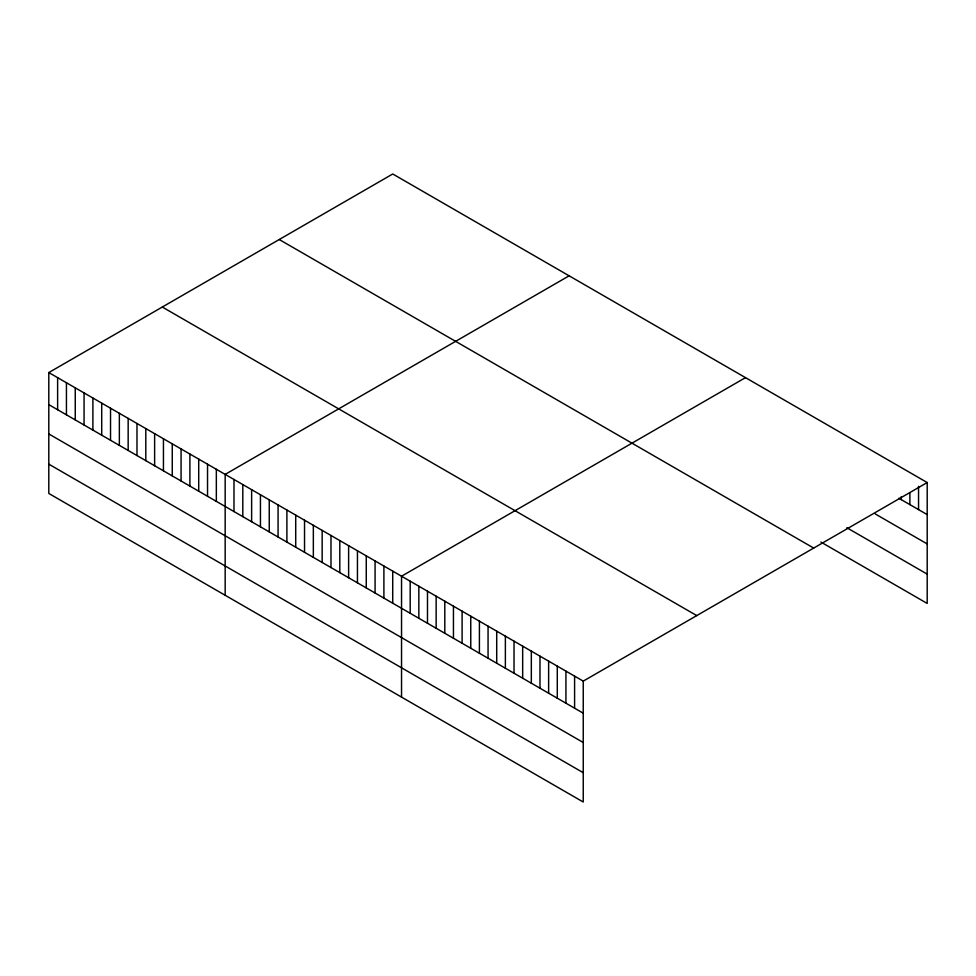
<?xml version="1.0" encoding="UTF-8"?>
<svg xmlns="http://www.w3.org/2000/svg" width="976" height="976" viewBox="0 0 976 976"><rect width="100%" height="100%" fill="white"/><g stroke="black" fill="none" stroke-linecap="round" stroke-linejoin="round"><path stroke-width="1.46" d="M48.8 372.564L583.245 681.126L583.245 802.016L48.8 493.453L48.8 372.564L392.755 173.984L927.2 482.547L927.2 603.436L820.889 542.058M569.118 275.818L225.163 474.397L225.163 595.275M745.493 377.639L401.539 576.218L401.539 697.108M583.245 681.126L927.2 482.547M898.774 498.199L927.2 514.608M875.277 513.949L927.2 543.925M846.851 527.735L927.2 574.12M279.246 239.523L813.691 548.073M162.309 307.037L696.754 615.6M48.8 404.637L583.245 713.188M48.8 433.942L583.245 742.504M48.8 464.149L583.245 772.699M918.55 486.292L918.55 509.618M909.888 492.965L909.888 504.616M901.238 496.711L901.238 499.627M574.596 676.136L574.596 708.198M565.934 671.134L565.934 703.208M557.284 666.144L557.284 698.206M548.634 661.142L548.634 693.216M539.984 656.153L539.984 688.214M531.322 651.151L531.322 683.224M522.672 646.161L522.672 678.222M514.023 641.159L514.023 673.233M505.373 636.169L505.373 668.231M496.711 631.167L496.711 663.241M488.061 626.177L488.061 658.239M479.411 621.175L479.411 653.249M470.761 616.185L470.761 648.247M462.099 611.183L462.099 643.257M453.45 606.194L453.45 638.255M444.8 601.192L444.8 633.265M436.15 596.202L436.15 628.263M427.488 591.2L427.488 623.274M418.838 586.21L418.838 618.272M410.188 581.208L410.188 613.282M392.718 571.131L392.718 603.192M383.897 566.031L383.897 598.105M375.077 560.944L375.077 593.005M366.256 555.856L366.256 587.918M357.448 550.757L357.448 582.831M348.627 545.669L348.627 577.731M339.807 540.582L339.807 572.644M330.986 535.482L330.986 567.556M322.165 530.395L322.165 562.469M313.345 525.308L313.345 557.369M304.536 520.208L304.536 552.282M295.716 515.121L295.716 547.194M286.895 510.033L286.895 542.095M278.075 504.946L278.075 537.007M269.254 499.846L269.254 531.92M260.446 494.759L260.446 526.82M251.625 489.671L251.625 521.733M242.804 484.572L242.804 516.646M233.984 479.484L233.984 511.546M216.343 469.297L216.343 501.371M207.534 464.21L207.534 496.272M198.714 459.123L198.714 491.184M189.893 454.023L189.893 486.097M181.072 448.936L181.072 480.997M172.252 443.848L172.252 475.91M163.443 438.749L163.443 470.822M154.623 433.661L154.623 465.735M145.802 428.574L145.802 460.635M136.982 423.486L136.982 455.548M128.161 418.387L128.161 450.461M119.353 413.299L119.353 445.361M110.532 408.212L110.532 440.274M101.711 403.112L101.711 435.186M92.891 398.025L92.891 430.087M84.07 392.938L84.07 424.999M75.25 387.838L75.25 419.912M66.441 382.751L66.441 414.812M57.621 377.663L57.621 409.725"/></g></svg>
